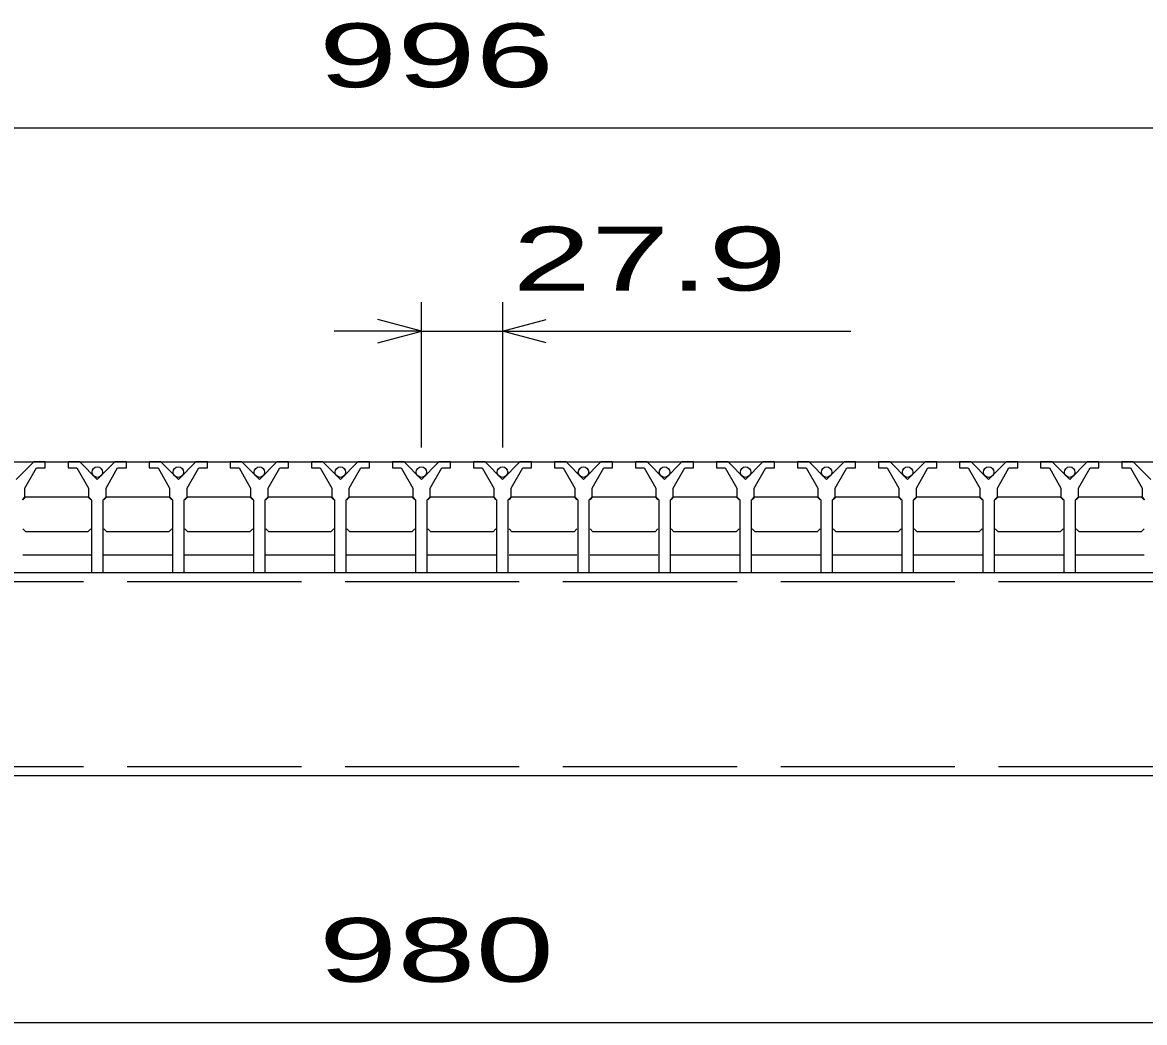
# Model space of a CAD drawing. Units: millimetres, scale not verified. Extents: x -1820 to 1736, y -1282 to 1048.
# Drawn here: x -1067.1 to -680.7, y -728.5 to -384.2 of the extents above; entities that cross this region are included whole.
import ezdxf
from ezdxf.enums import TextEntityAlignment as Align

# ---------------------------------------------------------------- set-up
doc = ezdxf.new("R2010")
doc.units = ezdxf.units.MM
doc.header["$LTSCALE"] = 10
doc.linetypes.add('DASHED', pattern=[7.5, 6, -1.5])
doc.layers.add('CADPAC_LAYER_0016', color=3, linetype='Continuous', lineweight=25)
doc.layers.add('CADPAC_LAYER_0022', color=2, linetype='Continuous', lineweight=25)
doc.styles.add('ベクトル', font='')
doc.styles.get('ベクトル').set_extended_font_data('ベクトル')

msp = doc.modelspace()

# ---------------------------------------------------------------- linework, layer by layer
at = {"layer": 'CADPAC_LAYER_0016'}
for p, q in [((-1414, -535.5), (-418, -535.5)), ((-1063.2, -535.5), (-1069.2, -541.5)), ((-1059.2, -535.5), (-1063.2, -535.5)), ((-1059.2, -537.5), (-1059.2, -535.5)), ((-1051.3, -535.5), (-1051.3, -537.5)), ((-1047.3, -535.5), (-1051.3, -535.5)), ((-1041.3, -541.5), (-1047.3, -535.5)), ((-1035.3, -535.5), (-1041.3, -541.5)), ((-1031.3, -535.5), (-1035.3, -535.5)), ((-1031.3, -537.5), (-1031.3, -535.5)), ((-1023.4, -535.5), (-1023.4, -537.5)), ((-1019.4, -535.5), (-1023.4, -535.5)), ((-1013.4, -541.5), (-1019.4, -535.5)), ((-1007.4, -535.5), (-1013.4, -541.5)), ((-1003.4, -535.5), (-1007.4, -535.5)), ((-1003.4, -537.5), (-1003.4, -535.5)), ((-995.5, -535.5), (-995.5, -537.5)), ((-991.5, -535.5), (-995.5, -535.5)), ((-985.5, -541.5), (-991.5, -535.5)), ((-979.5, -535.5), (-985.5, -541.5)), ((-975.5, -535.5), (-979.5, -535.5)), ((-975.5, -537.5), (-975.5, -535.5)), ((-967.6, -535.5), (-967.6, -537.5)), ((-963.6, -535.5), (-967.6, -535.5)), ((-957.6, -541.5), (-963.6, -535.5)), ((-951.6, -535.5), (-957.6, -541.5)), ((-947.6, -535.5), (-951.6, -535.5)), ((-947.6, -537.5), (-947.6, -535.5)), ((-939.7, -535.5), (-939.7, -537.5)), ((-935.7, -535.5), (-939.7, -535.5)), ((-929.7, -541.5), (-935.7, -535.5)), ((-923.7, -535.5), (-929.7, -541.5)), ((-919.7, -535.5), (-923.7, -535.5)), ((-919.7, -537.5), (-919.7, -535.5)), ((-911.8, -535.5), (-911.8, -537.5)), ((-907.8, -535.5), (-911.8, -535.5)), ((-901.8, -541.5), (-907.8, -535.5)), ((-895.8, -535.5), (-901.8, -541.5)), ((-891.8, -535.5), (-895.8, -535.5)), ((-891.8, -537.5), (-891.8, -535.5)), ((-883.9, -535.5), (-883.9, -537.5)), ((-879.9, -535.5), (-883.9, -535.5)), ((-873.9, -541.5), (-879.9, -535.5)), ((-867.9, -535.5), (-873.9, -541.5)), ((-863.9, -535.5), (-867.9, -535.5)), ((-863.9, -537.5), (-863.9, -535.5)), ((-856, -535.5), (-856, -537.5)), ((-852, -535.5), (-856, -535.5)), ((-846, -541.5), (-852, -535.5)), ((-840, -535.5), (-846, -541.5)), ((-836, -535.5), (-840, -535.5)), ((-836, -537.5), (-836, -535.5)), ((-828.1, -535.5), (-828.1, -537.5)), ((-824.1, -535.5), (-828.1, -535.5)), ((-818.1, -541.5), (-824.1, -535.5)), ((-812.1, -535.5), (-818.1, -541.5)), ((-808.1, -535.5), (-812.1, -535.5)), ((-808.1, -537.5), (-808.1, -535.5)), ((-800.2, -535.5), (-800.2, -537.5)), ((-796.2, -535.5), (-800.2, -535.5)), ((-790.2, -541.5), (-796.2, -535.5)), ((-784.2, -535.5), (-790.2, -541.5)), ((-780.2, -535.5), (-784.2, -535.5)), ((-780.2, -537.5), (-780.2, -535.5)), ((-772.3, -535.5), (-772.3, -537.5)), ((-768.3, -535.5), (-772.3, -535.5)), ((-762.3, -541.5), (-768.3, -535.5)), ((-756.3, -535.5), (-762.3, -541.5)), ((-752.3, -535.5), (-756.3, -535.5)), ((-752.3, -537.5), (-752.3, -535.5)), ((-744.4, -535.5), (-744.4, -537.5)), ((-740.4, -535.5), (-744.4, -535.5)), ((-734.4, -541.5), (-740.4, -535.5)), ((-728.4, -535.5), (-734.4, -541.5)), ((-724.4, -535.5), (-728.4, -535.5)), ((-724.4, -537.5), (-724.4, -535.5)), ((-716.5, -535.5), (-716.5, -537.5)), ((-712.5, -535.5), (-716.5, -535.5)), ((-706.5, -541.5), (-712.5, -535.5)), ((-700.5, -535.5), (-706.5, -541.5)), ((-696.5, -535.5), (-700.5, -535.5)), ((-696.5, -537.5), (-696.5, -535.5)), ((-688.6, -535.5), (-688.6, -537.5)), ((-684.6, -535.5), (-688.6, -535.5)), ((-678.6, -541.5), (-684.6, -535.5)), ((-1066.2, -544.5), (-1062.2, -537.5)), ((-1062.2, -537.5), (-1059.2, -537.5)), ((-1051.3, -537.5), (-1048.3, -537.5)), ((-1048.3, -537.5), (-1044.3, -544.5)), ((-1038.3, -544.5), (-1034.3, -537.5)), ((-1034.3, -537.5), (-1031.3, -537.5)), ((-1023.4, -537.5), (-1020.4, -537.5)), ((-1020.4, -537.5), (-1016.4, -544.5)), ((-1010.4, -544.5), (-1006.4, -537.5)), ((-1006.4, -537.5), (-1003.4, -537.5)), ((-995.5, -537.5), (-992.5, -537.5)), ((-992.5, -537.5), (-988.5, -544.5)), ((-982.5, -544.5), (-978.5, -537.5)), ((-978.5, -537.5), (-975.5, -537.5)), ((-967.6, -537.5), (-964.6, -537.5)), ((-964.6, -537.5), (-960.6, -544.5)), ((-954.6, -544.5), (-950.6, -537.5)), ((-950.6, -537.5), (-947.6, -537.5)), ((-939.7, -537.5), (-936.7, -537.5)), ((-936.7, -537.5), (-932.7, -544.5)), ((-926.7, -544.5), (-922.7, -537.5)), ((-922.7, -537.5), (-919.7, -537.5)), ((-911.8, -537.5), (-908.8, -537.5)), ((-908.8, -537.5), (-904.8, -544.5)), ((-898.8, -544.5), (-894.8, -537.5)), ((-894.8, -537.5), (-891.8, -537.5)), ((-883.9, -537.5), (-880.9, -537.5)), ((-880.9, -537.5), (-876.9, -544.5)), ((-870.9, -544.5), (-866.9, -537.5)), ((-866.9, -537.5), (-863.9, -537.5)), ((-856, -537.5), (-853, -537.5)), ((-853, -537.5), (-849, -544.5)), ((-843, -544.5), (-839, -537.5)), ((-839, -537.5), (-836, -537.5)), ((-828.1, -537.5), (-825.1, -537.5)), ((-825.1, -537.5), (-821.1, -544.5)), ((-815.1, -544.5), (-811.1, -537.5)), ((-811.1, -537.5), (-808.1, -537.5)), ((-800.2, -537.5), (-797.2, -537.5)), ((-797.2, -537.5), (-793.2, -544.5)), ((-787.2, -544.5), (-783.2, -537.5)), ((-783.2, -537.5), (-780.2, -537.5)), ((-772.3, -537.5), (-769.3, -537.5)), ((-769.3, -537.5), (-765.3, -544.5)), ((-759.3, -544.5), (-755.3, -537.5)), ((-755.3, -537.5), (-752.3, -537.5)), ((-744.4, -537.5), (-741.4, -537.5)), ((-741.4, -537.5), (-737.4, -544.5)), ((-731.4, -544.5), (-727.4, -537.5)), ((-727.4, -537.5), (-724.4, -537.5)), ((-716.5, -537.5), (-713.5, -537.5)), ((-713.5, -537.5), (-709.5, -544.5)), ((-703.5, -544.5), (-699.5, -537.5)), ((-699.5, -537.5), (-696.5, -537.5)), ((-688.6, -537.5), (-685.6, -537.5)), ((-685.6, -537.5), (-681.6, -544.5)), ((-1066.2, -547.5), (-1066.2, -544.5)), ((-1044.3, -544.5), (-1044.3, -547.5)), ((-1038.3, -547.5), (-1038.3, -544.5)), ((-1016.4, -544.5), (-1016.4, -547.5)), ((-1010.4, -547.5), (-1010.4, -544.5)), ((-988.5, -544.5), (-988.5, -547.5)), ((-982.5, -547.5), (-982.5, -544.5)), ((-960.6, -544.5), (-960.6, -547.5)), ((-954.6, -547.5), (-954.6, -544.5)), ((-932.7, -544.5), (-932.7, -547.5)), ((-926.7, -547.5), (-926.7, -544.5)), ((-904.8, -544.5), (-904.8, -547.5)), ((-898.8, -547.5), (-898.8, -544.5)), ((-876.9, -544.5), (-876.9, -547.5)), ((-870.9, -547.5), (-870.9, -544.5)), ((-849, -544.5), (-849, -547.5)), ((-843, -547.5), (-843, -544.5)), ((-821.1, -544.5), (-821.1, -547.5)), ((-815.1, -547.5), (-815.1, -544.5)), ((-793.2, -544.5), (-793.2, -547.5)), ((-787.2, -547.5), (-787.2, -544.5)), ((-765.3, -544.5), (-765.3, -547.5)), ((-759.3, -547.5), (-759.3, -544.5)), ((-737.4, -544.5), (-737.4, -547.5)), ((-731.4, -547.5), (-731.4, -544.5)), ((-709.5, -544.5), (-709.5, -547.5)), ((-703.5, -547.5), (-703.5, -544.5)), ((-681.6, -544.5), (-681.6, -547.5)), ((-1067.2, -548.5), (-1066.2, -547.5)), ((-1066.95, -548.5), (-1065.95, -547.5)), ((-1065.95, -547.5), (-1044.55, -547.5)), ((-1044.55, -547.5), (-1043.55, -548.5)), ((-1044.3, -547.5), (-1043.3, -548.5)), ((-1043.3, -548.5), (-1043.3, -573.5)), ((-1039.3, -548.5), (-1038.3, -547.5)), ((-1039.3, -573.5), (-1039.3, -548.5)), ((-1039.05, -548.5), (-1038.05, -547.5)), ((-1038.05, -547.5), (-1016.65, -547.5)), ((-1016.65, -547.5), (-1015.65, -548.5)), ((-1016.4, -547.5), (-1015.4, -548.5)), ((-1015.4, -548.5), (-1015.4, -573.5)), ((-1011.4, -548.5), (-1010.4, -547.5)), ((-1011.4, -573.5), (-1011.4, -548.5)), ((-1011.15, -548.5), (-1010.15, -547.5)), ((-1010.15, -547.5), (-988.75, -547.5)), ((-988.75, -547.5), (-987.75, -548.5)), ((-988.5, -547.5), (-987.5, -548.5)), ((-987.5, -548.5), (-987.5, -573.5)), ((-983.5, -548.5), (-982.5, -547.5)), ((-983.5, -573.5), (-983.5, -548.5)), ((-983.25, -548.5), (-982.25, -547.5)), ((-982.25, -547.5), (-960.85, -547.5)), ((-960.85, -547.5), (-959.85, -548.5)), ((-960.6, -547.5), (-959.6, -548.5)), ((-959.6, -548.5), (-959.6, -573.5)), ((-955.6, -548.5), (-954.6, -547.5)), ((-955.6, -573.5), (-955.6, -548.5)), ((-955.35, -548.5), (-954.35, -547.5)), ((-954.35, -547.5), (-932.95, -547.5)), ((-932.95, -547.5), (-931.95, -548.5)), ((-932.7, -547.5), (-931.7, -548.5)), ((-931.7, -548.5), (-931.7, -573.5)), ((-927.7, -548.5), (-926.7, -547.5)), ((-927.7, -573.5), (-927.7, -548.5)), ((-927.45, -548.5), (-926.45, -547.5)), ((-926.45, -547.5), (-905.05, -547.5)), ((-905.05, -547.5), (-904.05, -548.5)), ((-904.8, -547.5), (-903.8, -548.5)), ((-903.8, -548.5), (-903.8, -573.5)), ((-899.8, -548.5), (-898.8, -547.5)), ((-899.8, -573.5), (-899.8, -548.5)), ((-899.55, -548.5), (-898.55, -547.5)), ((-898.55, -547.5), (-877.15, -547.5)), ((-877.15, -547.5), (-876.15, -548.5)), ((-876.9, -547.5), (-875.9, -548.5)), ((-875.9, -548.5), (-875.9, -573.5)), ((-871.9, -548.5), (-870.9, -547.5)), ((-871.9, -573.5), (-871.9, -548.5)), ((-871.65, -548.5), (-870.65, -547.5)), ((-870.65, -547.5), (-849.25, -547.5)), ((-849.25, -547.5), (-848.25, -548.5)), ((-849, -547.5), (-848, -548.5)), ((-848, -548.5), (-848, -573.5)), ((-844, -548.5), (-843, -547.5)), ((-844, -573.5), (-844, -548.5)), ((-843.75, -548.5), (-842.75, -547.5)), ((-842.75, -547.5), (-821.35, -547.5)), ((-821.35, -547.5), (-820.35, -548.5)), ((-821.1, -547.5), (-820.1, -548.5)), ((-820.1, -548.5), (-820.1, -573.5)), ((-816.1, -548.5), (-815.1, -547.5)), ((-816.1, -573.5), (-816.1, -548.5)), ((-815.85, -548.5), (-814.85, -547.5)), ((-814.85, -547.5), (-793.45, -547.5)), ((-793.45, -547.5), (-792.45, -548.5)), ((-793.2, -547.5), (-792.2, -548.5)), ((-792.2, -548.5), (-792.2, -573.5)), ((-788.2, -548.5), (-787.2, -547.5)), ((-788.2, -573.5), (-788.2, -548.5)), ((-787.95, -548.5), (-786.95, -547.5)), ((-786.95, -547.5), (-765.55, -547.5)), ((-765.55, -547.5), (-764.55, -548.5)), ((-765.3, -547.5), (-764.3, -548.5)), ((-764.3, -548.5), (-764.3, -573.5)), ((-760.3, -548.5), (-759.3, -547.5)), ((-760.3, -573.5), (-760.3, -548.5)), ((-760.05, -548.5), (-759.05, -547.5)), ((-759.05, -547.5), (-737.65, -547.5)), ((-737.65, -547.5), (-736.65, -548.5)), ((-737.4, -547.5), (-736.4, -548.5)), ((-736.4, -548.5), (-736.4, -573.5)), ((-732.4, -548.5), (-731.4, -547.5)), ((-732.4, -573.5), (-732.4, -548.5)), ((-732.15, -548.5), (-731.15, -547.5)), ((-731.15, -547.5), (-709.75, -547.5)), ((-709.75, -547.5), (-708.75, -548.5)), ((-709.5, -547.5), (-708.5, -548.5)), ((-708.5, -548.5), (-708.5, -573.5)), ((-704.5, -548.5), (-703.5, -547.5)), ((-704.5, -573.5), (-704.5, -548.5)), ((-704.25, -548.5), (-703.25, -547.5)), ((-703.25, -547.5), (-681.85, -547.5)), ((-681.85, -547.5), (-680.85, -548.5)), ((-681.6, -547.5), (-680.6, -548.5)), ((-1065.95, -559.5), (-1066.95, -558.5)), ((-1044.55, -559.5), (-1065.95, -559.5)), ((-1043.55, -558.5), (-1044.55, -559.5)), ((-1038.05, -559.5), (-1039.05, -558.5)), ((-1016.65, -559.5), (-1038.05, -559.5)), ((-1015.65, -558.5), (-1016.65, -559.5)), ((-1010.15, -559.5), (-1011.15, -558.5)), ((-988.75, -559.5), (-1010.15, -559.5)), ((-987.75, -558.5), (-988.75, -559.5)), ((-982.25, -559.5), (-983.25, -558.5)), ((-960.85, -559.5), (-982.25, -559.5)), ((-959.85, -558.5), (-960.85, -559.5)), ((-954.35, -559.5), (-955.35, -558.5)), ((-932.95, -559.5), (-954.35, -559.5)), ((-931.95, -558.5), (-932.95, -559.5)), ((-926.45, -559.5), (-927.45, -558.5)), ((-905.05, -559.5), (-926.45, -559.5)), ((-904.05, -558.5), (-905.05, -559.5)), ((-898.55, -559.5), (-899.55, -558.5)), ((-877.15, -559.5), (-898.55, -559.5)), ((-876.15, -558.5), (-877.15, -559.5)), ((-870.65, -559.5), (-871.65, -558.5)), ((-849.25, -559.5), (-870.65, -559.5)), ((-848.25, -558.5), (-849.25, -559.5)), ((-842.75, -559.5), (-843.75, -558.5)), ((-821.35, -559.5), (-842.75, -559.5)), ((-820.35, -558.5), (-821.35, -559.5)), ((-814.85, -559.5), (-815.85, -558.5)), ((-793.45, -559.5), (-814.85, -559.5)), ((-792.45, -558.5), (-793.45, -559.5)), ((-786.95, -559.5), (-787.95, -558.5)), ((-765.55, -559.5), (-786.95, -559.5)), ((-764.55, -558.5), (-765.55, -559.5)), ((-759.05, -559.5), (-760.05, -558.5)), ((-737.65, -559.5), (-759.05, -559.5)), ((-736.65, -558.5), (-737.65, -559.5)), ((-731.15, -559.5), (-732.15, -558.5)), ((-709.75, -559.5), (-731.15, -559.5)), ((-708.75, -558.5), (-709.75, -559.5)), ((-703.25, -559.5), (-704.25, -558.5)), ((-681.85, -559.5), (-703.25, -559.5)), ((-680.85, -558.5), (-681.85, -559.5)), ((-1066.95, -567.5), (-1043.55, -567.5)), ((-1039.05, -567.5), (-1015.65, -567.5)), ((-1011.15, -567.5), (-987.75, -567.5)), ((-983.25, -567.5), (-959.85, -567.5)), ((-955.35, -567.5), (-931.95, -567.5)), ((-927.45, -567.5), (-904.05, -567.5)), ((-899.55, -567.5), (-876.15, -567.5)), ((-871.65, -567.5), (-848.25, -567.5)), ((-843.75, -567.5), (-820.35, -567.5)), ((-815.85, -567.5), (-792.45, -567.5)), ((-787.95, -567.5), (-764.55, -567.5)), ((-760.05, -567.5), (-736.65, -567.5)), ((-732.15, -567.5), (-708.75, -567.5)), ((-704.25, -567.5), (-680.85, -567.5)), ((-1406, -573.5), (-426, -573.5)), ((-1043.3, -573.5), (-1039.3, -573.5)), ((-1015.4, -573.5), (-1011.4, -573.5)), ((-987.5, -573.5), (-983.5, -573.5)), ((-959.6, -573.5), (-955.6, -573.5)), ((-931.7, -573.5), (-927.7, -573.5)), ((-903.8, -573.5), (-899.8, -573.5)), ((-875.9, -573.5), (-871.9, -573.5)), ((-848, -573.5), (-844, -573.5)), ((-820.1, -573.5), (-816.1, -573.5)), ((-792.2, -573.5), (-788.2, -573.5)), ((-764.3, -573.5), (-760.3, -573.5)), ((-736.4, -573.5), (-732.4, -573.5)), ((-708.5, -573.5), (-704.5, -573.5)), ((-426, -643.5), (-1406, -643.5))]:
    msp.add_line(p, q, dxfattribs=at)
at = {"layer": 'CADPAC_LAYER_0016', "linetype": 'DASHED'}
for p, q in [((-1406, -576.7), (-426, -576.7)), ((-1406, -640.3), (-426, -640.3))]:
    msp.add_line(p, q, dxfattribs=at)
at = {"layer": 'CADPAC_LAYER_0016'}
for centre in [(-1041.3, -539), (-1013.4, -539), (-985.5, -539), (-957.6, -539), (-929.7, -539), (-901.8, -539), (-873.9, -539), (-846, -539), (-818.1, -539), (-790.2, -539), (-762.3, -539), (-734.4, -539), (-706.5, -539)]:
    msp.add_circle(centre, 1.8, dxfattribs=at)
at = {"layer": 'CADPAC_LAYER_0022', "color": 4}
for p, q in [((-1414, -420.5), (-418, -420.5)), ((-929.7, -530.5), (-929.7, -480.5)), ((-901.8, -480.5), (-901.8, -530.5)), ((-929.7, -490.5), (-944.7, -486.5)), ((-901.8, -490.5), (-886.8, -486.5)), ((-929.7, -490.5), (-959.7, -490.5)), ((-944.7, -494.5), (-929.7, -490.5)), ((-929.7, -490.5), (-901.8, -490.5)), ((-886.8, -494.5), (-901.8, -490.5)), ((-901.8, -490.5), (-781.8, -490.5)), ((-1406, -728.5), (-426, -728.5))]:
    msp.add_line(p, q, dxfattribs=at)

# ---------------------------------------------------------------- texts
at = {"layer": 'CADPAC_LAYER_0022', "style": 'ベクトル', "width": 1.65}
for s, p in [(' 996 ', (-978.5, -395.5)), (' 27.9 ', (-911.8, -465.5)), (' 980 ', (-978.5, -703.5))]:
    msp.add_text(s, height=21.99, dxfattribs=at).set_placement(p, align=Align.MIDDLE_LEFT)

doc.saveas('drawing.dxf')
